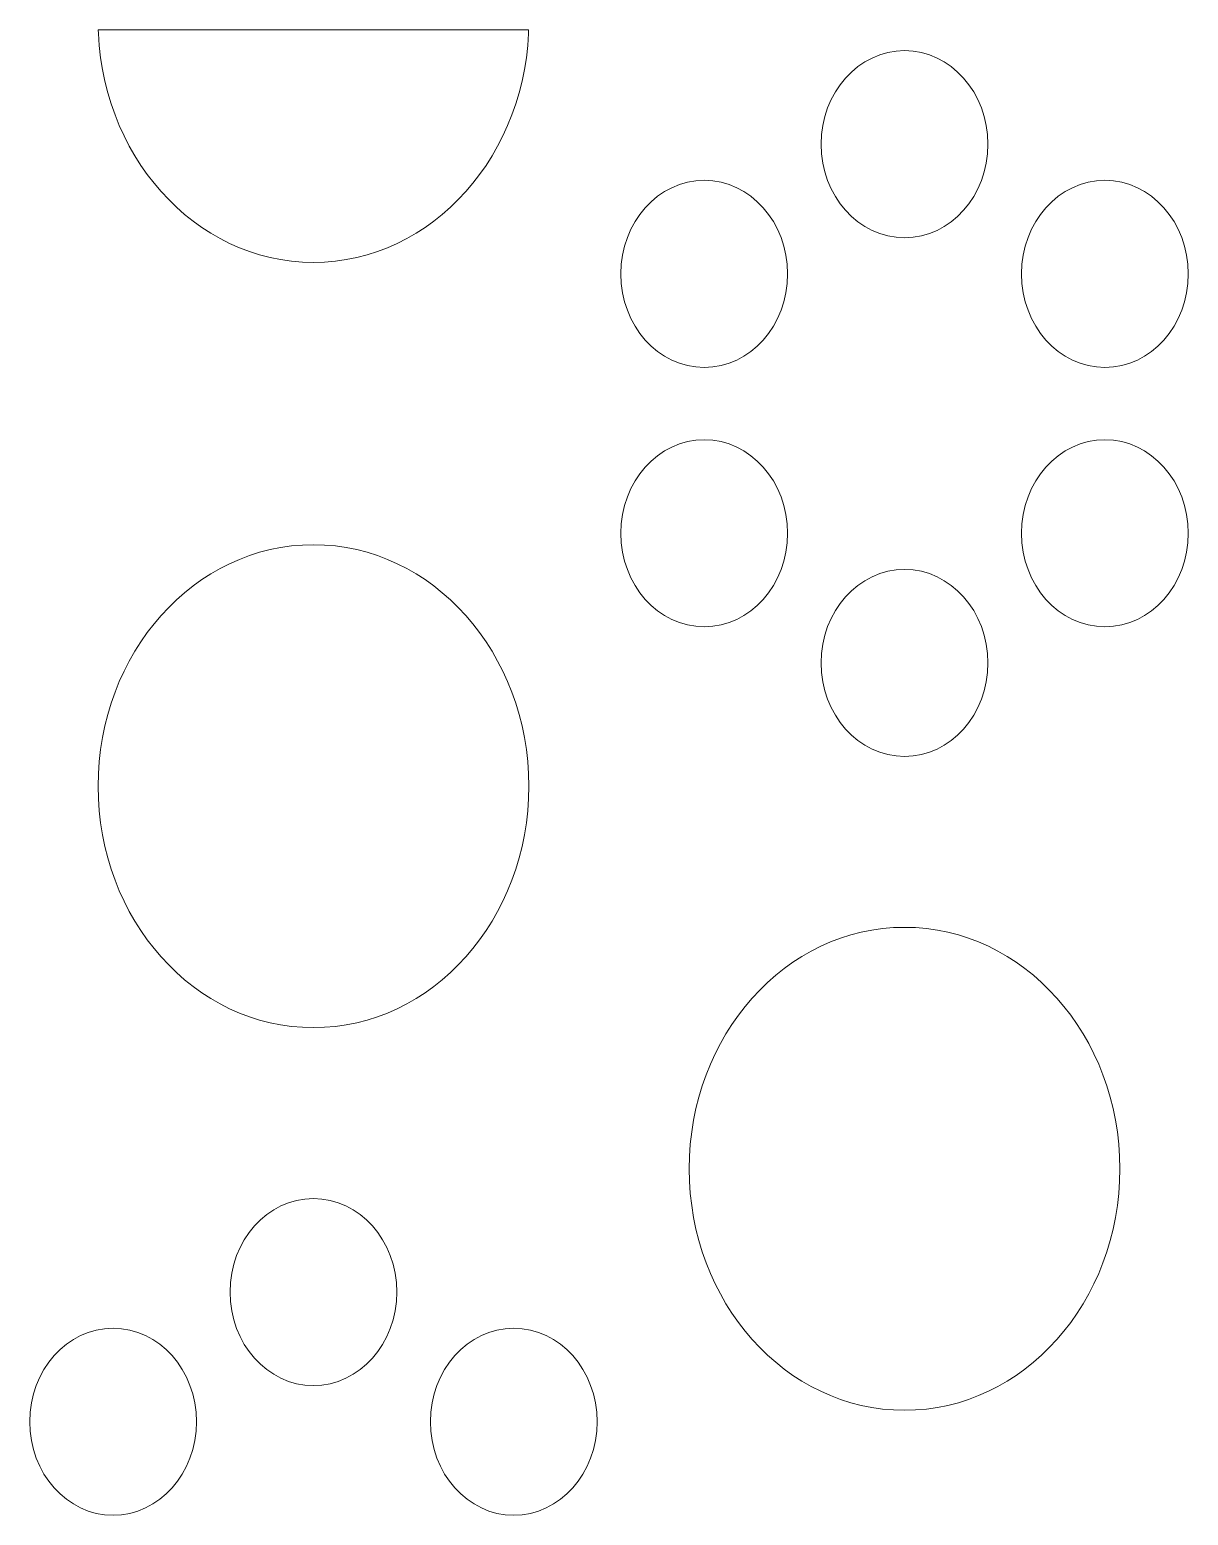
# Model space of a CAD drawing. Header units: millimetres. Extents: x -1200 to 1200, y -590 to 590.
# Drawn here: x -455 to -7, y 15 to 590 of the extents above; entities that cross this region are included whole.
import ezdxf

# ---------------------------------------------------------------- set-up
doc = ezdxf.new("R2010")
doc.units = ezdxf.units.MM
doc.header["$MEASUREMENT"] = 0
doc.layers.add('Layer 1', color=7, linetype='Continuous')

msp = doc.modelspace()

# ---------------------------------------------------------------- linework, layer by layer
at = {"layer": 'Layer 1', "color": 250, "lineweight": 9}
for points, knots in [([(-262.1926, 589.9734), (-262.1926, 589.9734), (-428.8779, 589.9734), (-428.8779, 589.9734), (-428.8779, 589.9734), (-428.8436, 588.5553), (-428.8436, 588.5553), (-428.8436, 588.5553), (-428.522, 583.8008), (-428.522, 583.8008), (-428.522, 583.8008), (-427.9901, 579.1233), (-427.9901, 579.1233), (-427.9901, 579.1233), (-427.2568, 574.5179), (-427.2568, 574.5179), (-427.2568, 574.5179), (-426.322, 569.999), (-426.322, 569.999), (-426.322, 569.999), (-425.1985, 565.5666), (-425.1985, 565.5666), (-425.1985, 565.5666), (-423.8947, 561.2304), (-423.8947, 561.2304), (-423.8947, 561.2304), (-422.3981, 556.9856), (-422.3981, 556.9856), (-422.3981, 556.9856), (-420.73, 552.8465), (-420.73, 552.8465), (-420.73, 552.8465), (-418.8859, 548.818), (-418.8859, 548.818), (-418.8859, 548.818), (-416.879, 544.9), (-416.879, 544.9), (-416.879, 544.9), (-414.709, 541.107), (-414.709, 541.107), (-414.709, 541.107), (-412.3804, 537.439), (-412.3804, 537.439), (-412.3804, 537.439), (-409.9018, 533.9056), (-409.9018, 533.9056), (-409.9018, 533.9056), (-407.2816, 530.5116), (-407.2816, 530.5116), (-407.2816, 530.5116), (-404.5157, 527.2571), (-404.5157, 527.2571), (-404.5157, 527.2571), (-401.6123, 524.1564), (-401.6123, 524.1564), (-401.6123, 524.1564), (-398.5848, 521.2191), (-398.5848, 521.2191), (-398.5848, 521.2191), (-395.4328, 518.4405), (-395.4328, 518.4405), (-395.4328, 518.4405), (-392.1564, 515.8301), (-392.1564, 515.8301), (-392.1564, 515.8301), (-388.7729, 513.3976), (-388.7729, 513.3976), (-388.7729, 513.3976), (-385.2821, 511.143), (-385.2821, 511.143), (-385.2821, 511.143), (-381.6884, 509.0758), (-381.6884, 509.0758), (-381.6884, 509.0758), (-377.9961, 507.2106), (-377.9961, 507.2106), (-377.9961, 507.2106), (-374.2095, 505.5328), (-374.2095, 505.5328), (-374.2095, 505.5328), (-370.3414, 504.0666), (-370.3414, 504.0666), (-370.3414, 504.0666), (-366.3832, 502.8119), (-366.3832, 502.8119), (-366.3832, 502.8119), (-362.3565, 501.7639), (-362.3565, 501.7639), (-362.3565, 501.7639), (-358.2524, 500.9419), (-358.2524, 500.9419), (-358.2524, 500.9419), (-354.0755, 500.3457), (-354.0755, 500.3457), (-354.0755, 500.3457), (-349.8387, 499.99), (-349.8387, 499.99), (-349.8387, 499.99), (-345.5331, 499.8698), (-345.5331, 499.8698), (-345.5331, 499.8698), (-341.2318, 499.99), (-341.2318, 499.99), (-341.2318, 499.99), (-336.9905, 500.3457), (-336.9905, 500.3457), (-336.9905, 500.3457), (-332.8138, 500.9419), (-332.8138, 500.9419), (-332.8138, 500.9419), (-328.7141, 501.7639), (-328.7141, 501.7639), (-328.7141, 501.7639), (-324.6787, 502.8119), (-324.6787, 502.8119), (-324.6787, 502.8119), (-320.7249, 504.0666), (-320.7249, 504.0666), (-320.7249, 504.0666), (-316.8567, 505.5328), (-316.8567, 505.5328), (-316.8567, 505.5328), (-313.07, 507.2106), (-313.07, 507.2106), (-313.07, 507.2106), (-309.3776, 509.0758), (-309.3776, 509.0758), (-309.3776, 509.0758), (-305.7841, 511.143), (-305.7841, 511.143), (-305.7841, 511.143), (-302.2891, 513.3976), (-302.2891, 513.3976), (-302.2891, 513.3976), (-298.9055, 515.8301), (-298.9055, 515.8301), (-298.9055, 515.8301), (-295.6334, 518.4405), (-295.6334, 518.4405), (-295.6334, 518.4405), (-292.4814, 521.2191), (-292.4814, 521.2191), (-292.4814, 521.2191), (-289.4539, 524.1564), (-289.4539, 524.1564), (-289.4539, 524.1564), (-286.555, 527.2571), (-286.555, 527.2571), (-286.555, 527.2571), (-283.7847, 530.5116), (-283.7847, 530.5116), (-283.7847, 530.5116), (-281.1644, 533.9056), (-281.1644, 533.9056), (-281.1644, 533.9056), (-278.6858, 537.439), (-278.6858, 537.439), (-278.6858, 537.439), (-276.3571, 541.107), (-276.3571, 541.107), (-276.3571, 541.107), (-274.1873, 544.9), (-274.1873, 544.9), (-274.1873, 544.9), (-272.1803, 548.818), (-272.1803, 548.818), (-272.1803, 548.818), (-270.3405, 552.8465), (-270.3405, 552.8465), (-270.3405, 552.8465), (-268.6681, 556.9856), (-268.6681, 556.9856), (-268.6681, 556.9856), (-267.1756, 561.2304), (-267.1756, 561.2304), (-267.1756, 561.2304), (-265.8676, 565.5666), (-265.8676, 565.5666), (-265.8676, 565.5666), (-264.7443, 569.999), (-264.7443, 569.999), (-264.7443, 569.999), (-263.8136, 574.5179), (-263.8136, 574.5179), (-263.8136, 574.5179), (-263.076, 579.1233), (-263.076, 579.1233), (-263.076, 579.1233), (-262.5486, 583.8008), (-262.5486, 583.8008), (-262.5486, 583.8008), (-262.2269, 588.5553), (-262.2269, 588.5553), (-262.2269, 588.5553), (-262.1926, 589.9734), (-262.1926, 589.9734)], [0, 0, 0, 0, 0.01538462, 0.01538462, 0.01538462, 0.03076923, 0.03076923, 0.03076923, 0.04615385, 0.04615385, 0.04615385, 0.06153846, 0.06153846, 0.06153846, 0.07692308, 0.07692308, 0.07692308, 0.09230769, 0.09230769, 0.09230769, 0.10769231, 0.10769231, 0.10769231, 0.12307692, 0.12307692, 0.12307692, 0.13846154, 0.13846154, 0.13846154, 0.15384615, 0.15384615, 0.15384615, 0.16923077, 0.16923077, 0.16923077, 0.18461538, 0.18461538, 0.18461538, 0.2, 0.2, 0.2, 0.21538462, 0.21538462, 0.21538462, 0.23076923, 0.23076923, 0.23076923, 0.24615385, 0.24615385, 0.24615385, 0.26153846, 0.26153846, 0.26153846, 0.27692308, 0.27692308, 0.27692308, 0.29230769, 0.29230769, 0.29230769, 0.30769231, 0.30769231, 0.30769231, 0.32307692, 0.32307692, 0.32307692, 0.33846154, 0.33846154, 0.33846154, 0.35384615, 0.35384615, 0.35384615, 0.36923077, 0.36923077, 0.36923077, 0.38461538, 0.38461538, 0.38461538, 0.4, 0.4, 0.4, 0.41538462, 0.41538462, 0.41538462, 0.43076923, 0.43076923, 0.43076923, 0.44615385, 0.44615385, 0.44615385, 0.46153846, 0.46153846, 0.46153846, 0.47692308, 0.47692308, 0.47692308, 0.49230769, 0.49230769, 0.49230769, 0.50769231, 0.50769231, 0.50769231, 0.52307692, 0.52307692, 0.52307692, 0.53846154, 0.53846154, 0.53846154, 0.55384615, 0.55384615, 0.55384615, 0.56923077, 0.56923077, 0.56923077, 0.58461538, 0.58461538, 0.58461538, 0.6, 0.6, 0.6, 0.61538462, 0.61538462, 0.61538462, 0.63076923, 0.63076923, 0.63076923, 0.64615385, 0.64615385, 0.64615385, 0.66153846, 0.66153846, 0.66153846, 0.67692308, 0.67692308, 0.67692308, 0.69230769, 0.69230769, 0.69230769, 0.70769231, 0.70769231, 0.70769231, 0.72307692, 0.72307692, 0.72307692, 0.73846154, 0.73846154, 0.73846154, 0.75384615, 0.75384615, 0.75384615, 0.76923077, 0.76923077, 0.76923077, 0.78461538, 0.78461538, 0.78461538, 0.8, 0.8, 0.8, 0.81538462, 0.81538462, 0.81538462, 0.83076923, 0.83076923, 0.83076923, 0.84615385, 0.84615385, 0.84615385, 0.86153846, 0.86153846, 0.86153846, 0.87692308, 0.87692308, 0.87692308, 0.89230769, 0.89230769, 0.89230769, 0.90769231, 0.90769231, 0.90769231, 0.92307692, 0.92307692, 0.92307692, 0.93846154, 0.93846154, 0.93846154, 0.95384615, 0.95384615, 0.95384615, 0.96923077, 0.96923077, 0.96923077, 0.98461538, 0.98461538, 0.98461538, 1, 1, 1, 1]), ([(-148.902, 545.6403), (-148.902, 565.6436), (-134.4287, 581.8634), (-116.5847, 581.8634), (-98.7408, 581.8634), (-84.2719, 565.6436), (-84.2719, 545.6403), (-84.2719, 525.6419), (-98.7408, 509.4171), (-116.5847, 509.4171), (-134.4287, 509.4171), (-148.902, 525.6419), (-148.902, 545.6403)], [0, 0, 0, 0, 0.25, 0.25, 0.25, 0.5, 0.5, 0.5, 0.75, 0.75, 0.75, 1, 1, 1, 1]), ([(-226.4918, 495.4134), (-226.4918, 515.4215), (-212.0271, 531.6462), (-194.1788, 531.6462), (-176.3391, 531.6462), (-161.8658, 515.4215), (-161.8658, 495.4134), (-161.8658, 475.415), (-176.3391, 459.1999), (-194.1788, 459.1999), (-212.0271, 459.1999), (-226.4918, 475.415), (-226.4918, 495.4134)], [0, 0, 0, 0, 0.25, 0.25, 0.25, 0.5, 0.5, 0.5, 0.75, 0.75, 0.75, 1, 1, 1, 1]), ([(-71.2994, 495.4134), (-71.2994, 515.4215), (-56.826, 531.6462), (-38.9864, 531.6462), (-21.1468, 531.6462), (-6.6736, 515.4215), (-6.6736, 495.4134), (-6.6736, 475.415), (-21.1468, 459.1999), (-38.9864, 459.1999), (-56.826, 459.1999), (-71.2994, 475.415), (-71.2994, 495.4134)], [0, 0, 0, 0, 0.25, 0.25, 0.25, 0.5, 0.5, 0.5, 0.75, 0.75, 0.75, 1, 1, 1, 1]), ([(-226.4918, 394.9741), (-226.4918, 414.9774), (-212.0271, 431.1973), (-194.1788, 431.1973), (-176.3391, 431.1973), (-161.8658, 414.9774), (-161.8658, 394.9741), (-161.8658, 374.9756), (-176.3391, 358.751), (-194.1788, 358.751), (-212.0271, 358.751), (-226.4918, 374.9756), (-226.4918, 394.9741)], [0, 0, 0, 0, 0.25, 0.25, 0.25, 0.5, 0.5, 0.5, 0.75, 0.75, 0.75, 1, 1, 1, 1]), ([(-71.2994, 394.9741), (-71.2994, 414.9774), (-56.826, 431.1973), (-38.9864, 431.1973), (-21.1468, 431.1973), (-6.6736, 414.9774), (-6.6736, 394.9741), (-6.6736, 374.9756), (-21.1468, 358.751), (-38.9864, 358.751), (-56.826, 358.751), (-71.2994, 374.9756), (-71.2994, 394.9741)], [0, 0, 0, 0, 0.25, 0.25, 0.25, 0.5, 0.5, 0.5, 0.75, 0.75, 0.75, 1, 1, 1, 1]), ([(-428.9551, 297.0202), (-428.9551, 297.0202), (-428.8436, 301.8419), (-428.8436, 301.8419), (-428.8436, 301.8419), (-428.522, 306.5915), (-428.522, 306.5915), (-428.522, 306.5915), (-427.9901, 311.2691), (-427.9901, 311.2691), (-427.9901, 311.2691), (-427.2568, 315.8745), (-427.2568, 315.8745), (-427.2568, 315.8745), (-426.322, 320.3934), (-426.322, 320.3934), (-426.322, 320.3934), (-425.1985, 324.8209), (-425.1985, 324.8209), (-425.1985, 324.8209), (-423.8947, 329.1667), (-423.8947, 329.1667), (-423.8947, 329.1667), (-422.3981, 333.4067), (-422.3981, 333.4067), (-422.3981, 333.4067), (-420.73, 337.5411), (-420.73, 337.5411), (-420.73, 337.5411), (-418.8859, 341.5792), (-418.8859, 341.5792), (-418.8859, 341.5792), (-416.879, 345.4923), (-416.879, 345.4923), (-416.879, 345.4923), (-414.709, 349.2853), (-414.709, 349.2853), (-414.709, 349.2853), (-412.3804, 352.9533), (-412.3804, 352.9533), (-412.3804, 352.9533), (-409.9018, 356.4915), (-409.9018, 356.4915), (-409.9018, 356.4915), (-407.2774, 359.8855), (-407.2774, 359.8855), (-407.2774, 359.8855), (-404.5157, 363.14), (-404.5157, 363.14), (-404.5157, 363.14), (-401.6123, 366.2311), (-401.6123, 366.2311), (-401.6123, 366.2311), (-398.5848, 369.1732), (-398.5848, 369.1732), (-398.5848, 369.1732), (-395.4284, 371.9566), (-395.4284, 371.9566), (-395.4284, 371.9566), (-392.1564, 374.5622), (-392.1564, 374.5622), (-392.1564, 374.5622), (-388.7729, 376.9996), (-388.7729, 376.9996), (-388.7729, 376.9996), (-385.2821, 379.2493), (-385.2821, 379.2493), (-385.2821, 379.2493), (-381.6884, 381.3117), (-381.6884, 381.3117), (-381.6884, 381.3117), (-377.9961, 383.1866), (-377.9961, 383.1866), (-377.9961, 383.1866), (-374.2095, 384.8547), (-374.2095, 384.8547), (-374.2095, 384.8547), (-370.3414, 386.3258), (-370.3414, 386.3258), (-370.3414, 386.3258), (-366.3832, 387.5853), (-366.3832, 387.5853), (-366.3832, 387.5853), (-362.3565, 388.6236), (-362.3565, 388.6236), (-362.3565, 388.6236), (-358.2524, 389.4505), (-358.2524, 389.4505), (-358.2524, 389.4505), (-354.0755, 390.0418), (-354.0755, 390.0418), (-354.0755, 390.0418), (-349.8344, 390.4071), (-349.8344, 390.4071), (-349.8344, 390.4071), (-345.5331, 390.5273), (-345.5331, 390.5273), (-345.5331, 390.5273), (-341.2318, 390.4071), (-341.2318, 390.4071), (-341.2318, 390.4071), (-336.9905, 390.0418), (-336.9905, 390.0418), (-336.9905, 390.0418), (-332.8138, 389.4505), (-332.8138, 389.4505), (-332.8138, 389.4505), (-328.7141, 388.6236), (-328.7141, 388.6236), (-328.7141, 388.6236), (-324.6787, 387.5853), (-324.6787, 387.5853), (-324.6787, 387.5853), (-320.7249, 386.3258), (-320.7249, 386.3258), (-320.7249, 386.3258), (-316.8567, 384.8547), (-316.8567, 384.8547), (-316.8567, 384.8547), (-313.07, 383.1866), (-313.07, 383.1866), (-313.07, 383.1866), (-309.382, 381.3117), (-309.382, 381.3117), (-309.382, 381.3117), (-305.7841, 379.2493), (-305.7841, 379.2493), (-305.7841, 379.2493), (-302.2891, 376.9996), (-302.2891, 376.9996), (-302.2891, 376.9996), (-298.9055, 374.5622), (-298.9055, 374.5622), (-298.9055, 374.5622), (-295.6334, 371.9566), (-295.6334, 371.9566), (-295.6334, 371.9566), (-292.4814, 369.1732), (-292.4814, 369.1732), (-292.4814, 369.1732), (-289.4539, 366.2311), (-289.4539, 366.2311), (-289.4539, 366.2311), (-286.555, 363.14), (-286.555, 363.14), (-286.555, 363.14), (-283.7847, 359.8855), (-283.7847, 359.8855), (-283.7847, 359.8855), (-281.1644, 356.4915), (-281.1644, 356.4915), (-281.1644, 356.4915), (-278.6858, 352.9533), (-278.6858, 352.9533), (-278.6858, 352.9533), (-276.3571, 349.2853), (-276.3571, 349.2853), (-276.3571, 349.2853), (-274.1873, 345.4875), (-274.1873, 345.4875), (-274.1873, 345.4875), (-272.1803, 341.5792), (-272.1803, 341.5792), (-272.1803, 341.5792), (-270.3405, 337.5506), (-270.3405, 337.5506), (-270.3405, 337.5506), (-268.6681, 333.4067), (-268.6681, 333.4067), (-268.6681, 333.4067), (-267.1756, 329.1667), (-267.1756, 329.1667), (-267.1756, 329.1667), (-265.8676, 324.8209), (-265.8676, 324.8209), (-265.8676, 324.8209), (-264.7443, 320.3934), (-264.7443, 320.3934), (-264.7443, 320.3934), (-263.8136, 315.8745), (-263.8136, 315.8745), (-263.8136, 315.8745), (-263.076, 311.2691), (-263.076, 311.2691), (-263.076, 311.2691), (-262.5486, 306.5915), (-262.5486, 306.5915), (-262.5486, 306.5915), (-262.2269, 301.8419), (-262.2269, 301.8419), (-262.2269, 301.8419), (-262.1154, 297.0202), (-262.1154, 297.0202), (-262.1154, 297.0202), (-262.2269, 292.1888), (-262.2269, 292.1888), (-262.2269, 292.1888), (-262.5486, 287.444), (-262.5486, 287.444), (-262.5486, 287.444), (-263.076, 282.7616), (-263.076, 282.7616), (-263.076, 282.7616), (-263.8136, 278.1562), (-263.8136, 278.1562), (-263.8136, 278.1562), (-264.7443, 273.6422), (-264.7443, 273.6422), (-264.7443, 273.6422), (-265.8676, 269.2098), (-265.8676, 269.2098), (-265.8676, 269.2098), (-267.1756, 264.8736), (-267.1756, 264.8736), (-267.1756, 264.8736), (-268.6681, 260.6288), (-268.6681, 260.6288), (-268.6681, 260.6288), (-270.3405, 256.4896), (-270.3405, 256.4896), (-270.3405, 256.4896), (-272.1803, 252.4563), (-272.1803, 252.4563), (-272.1803, 252.4563), (-274.1873, 248.5431), (-274.1873, 248.5431), (-274.1873, 248.5431), (-276.3571, 244.7454), (-276.3571, 244.7454), (-276.3571, 244.7454), (-278.6858, 241.0774), (-278.6858, 241.0774), (-278.6858, 241.0774), (-281.1644, 237.5488), (-281.1644, 237.5488), (-281.1644, 237.5488), (-283.7847, 234.1549), (-283.7847, 234.1549), (-283.7847, 234.1549), (-286.555, 230.8955), (-286.555, 230.8955), (-286.555, 230.8955), (-289.4539, 227.7996), (-289.4539, 227.7996), (-289.4539, 227.7996), (-292.4814, 224.8623), (-292.4814, 224.8623), (-292.4814, 224.8623), (-295.6334, 222.0788), (-295.6334, 222.0788), (-295.6334, 222.0788), (-298.9055, 219.4733), (-298.9055, 219.4733), (-298.9055, 219.4733), (-302.2891, 217.0408), (-302.2891, 217.0408), (-302.2891, 217.0408), (-305.7841, 214.7909), (-305.7841, 214.7909), (-305.7841, 214.7909), (-309.3776, 212.719), (-309.3776, 212.719), (-309.3776, 212.719), (-313.07, 210.8538), (-313.07, 210.8538), (-313.07, 210.8538), (-316.8567, 209.176), (-316.8567, 209.176), (-316.8567, 209.176), (-320.7249, 207.7049), (-320.7249, 207.7049), (-320.7249, 207.7049), (-324.6787, 206.4502), (-324.6787, 206.4502), (-324.6787, 206.4502), (-328.7141, 205.4071), (-328.7141, 205.4071), (-328.7141, 205.4071), (-332.8138, 204.585), (-332.8138, 204.585), (-332.8138, 204.585), (-336.9905, 203.9889), (-336.9905, 203.9889), (-336.9905, 203.9889), (-341.2318, 203.6283), (-341.2318, 203.6283), (-341.2318, 203.6283), (-345.5331, 203.5081), (-345.5331, 203.5081), (-345.5331, 203.5081), (-349.8387, 203.6283), (-349.8387, 203.6283), (-349.8387, 203.6283), (-354.0755, 203.9889), (-354.0755, 203.9889), (-354.0755, 203.9889), (-358.2524, 204.585), (-358.2524, 204.585), (-358.2524, 204.585), (-362.3565, 205.4071), (-362.3565, 205.4071), (-362.3565, 205.4071), (-366.3832, 206.4502), (-366.3832, 206.4502), (-366.3832, 206.4502), (-370.3414, 207.7049), (-370.3414, 207.7049), (-370.3414, 207.7049), (-374.2095, 209.176), (-374.2095, 209.176), (-374.2095, 209.176), (-377.9961, 210.8538), (-377.9961, 210.8538), (-377.9961, 210.8538), (-381.6884, 212.719), (-381.6884, 212.719), (-381.6884, 212.719), (-385.2821, 214.7909), (-385.2821, 214.7909), (-385.2821, 214.7909), (-388.7729, 217.0408), (-388.7729, 217.0408), (-388.7729, 217.0408), (-392.1564, 219.4733), (-392.1564, 219.4733), (-392.1564, 219.4733), (-395.4328, 222.0788), (-395.4328, 222.0788), (-395.4328, 222.0788), (-398.5848, 224.8623), (-398.5848, 224.8623), (-398.5848, 224.8623), (-401.6123, 227.7996), (-401.6123, 227.7996), (-401.6123, 227.7996), (-404.5157, 230.8955), (-404.5157, 230.8955), (-404.5157, 230.8955), (-407.2816, 234.1549), (-407.2816, 234.1549), (-407.2816, 234.1549), (-409.9018, 237.5488), (-409.9018, 237.5488), (-409.9018, 237.5488), (-412.3804, 241.0774), (-412.3804, 241.0774), (-412.3804, 241.0774), (-414.709, 244.7454), (-414.709, 244.7454), (-414.709, 244.7454), (-416.879, 248.5431), (-416.879, 248.5431), (-416.879, 248.5431), (-418.8859, 252.4563), (-418.8859, 252.4563), (-418.8859, 252.4563), (-420.73, 256.4896), (-420.73, 256.4896), (-420.73, 256.4896), (-422.3981, 260.6288), (-422.3981, 260.6288), (-422.3981, 260.6288), (-423.8947, 264.8736), (-423.8947, 264.8736), (-423.8947, 264.8736), (-425.1985, 269.2098), (-425.1985, 269.2098), (-425.1985, 269.2098), (-426.322, 273.6422), (-426.322, 273.6422), (-426.322, 273.6422), (-427.2568, 278.1562), (-427.2568, 278.1562), (-427.2568, 278.1562), (-427.9901, 282.7616), (-427.9901, 282.7616), (-427.9901, 282.7616), (-428.522, 287.444), (-428.522, 287.444), (-428.522, 287.444), (-428.8436, 292.1888), (-428.8436, 292.1888), (-428.8436, 292.1888), (-428.9551, 297.0202), (-428.9551, 297.0202)], [0, 0, 0, 0, 0.0078125, 0.0078125, 0.0078125, 0.015625, 0.015625, 0.015625, 0.0234375, 0.0234375, 0.0234375, 0.03125, 0.03125, 0.03125, 0.0390625, 0.0390625, 0.0390625, 0.046875, 0.046875, 0.046875, 0.0546875, 0.0546875, 0.0546875, 0.0625, 0.0625, 0.0625, 0.0703125, 0.0703125, 0.0703125, 0.078125, 0.078125, 0.078125, 0.0859375, 0.0859375, 0.0859375, 0.09375, 0.09375, 0.09375, 0.1015625, 0.1015625, 0.1015625, 0.109375, 0.109375, 0.109375, 0.1171875, 0.1171875, 0.1171875, 0.125, 0.125, 0.125, 0.1328125, 0.1328125, 0.1328125, 0.140625, 0.140625, 0.140625, 0.1484375, 0.1484375, 0.1484375, 0.15625, 0.15625, 0.15625, 0.1640625, 0.1640625, 0.1640625, 0.171875, 0.171875, 0.171875, 0.1796875, 0.1796875, 0.1796875, 0.1875, 0.1875, 0.1875, 0.1953125, 0.1953125, 0.1953125, 0.203125, 0.203125, 0.203125, 0.2109375, 0.2109375, 0.2109375, 0.21875, 0.21875, 0.21875, 0.2265625, 0.2265625, 0.2265625, 0.234375, 0.234375, 0.234375, 0.2421875, 0.2421875, 0.2421875, 0.25, 0.25, 0.25, 0.2578125, 0.2578125, 0.2578125, 0.265625, 0.265625, 0.265625, 0.2734375, 0.2734375, 0.2734375, 0.28125, 0.28125, 0.28125, 0.2890625, 0.2890625, 0.2890625, 0.296875, 0.296875, 0.296875, 0.3046875, 0.3046875, 0.3046875, 0.3125, 0.3125, 0.3125, 0.3203125, 0.3203125, 0.3203125, 0.328125, 0.328125, 0.328125, 0.3359375, 0.3359375, 0.3359375, 0.34375, 0.34375, 0.34375, 0.3515625, 0.3515625, 0.3515625, 0.359375, 0.359375, 0.359375, 0.3671875, 0.3671875, 0.3671875, 0.375, 0.375, 0.375, 0.3828125, 0.3828125, 0.3828125, 0.390625, 0.390625, 0.390625, 0.3984375, 0.3984375, 0.3984375, 0.40625, 0.40625, 0.40625, 0.4140625, 0.4140625, 0.4140625, 0.421875, 0.421875, 0.421875, 0.4296875, 0.4296875, 0.4296875, 0.4375, 0.4375, 0.4375, 0.4453125, 0.4453125, 0.4453125, 0.453125, 0.453125, 0.453125, 0.4609375, 0.4609375, 0.4609375, 0.46875, 0.46875, 0.46875, 0.4765625, 0.4765625, 0.4765625, 0.484375, 0.484375, 0.484375, 0.4921875, 0.4921875, 0.4921875, 0.5, 0.5, 0.5, 0.5078125, 0.5078125, 0.5078125, 0.515625, 0.515625, 0.515625, 0.5234375, 0.5234375, 0.5234375, 0.53125, 0.53125, 0.53125, 0.5390625, 0.5390625, 0.5390625, 0.546875, 0.546875, 0.546875, 0.5546875, 0.5546875, 0.5546875, 0.5625, 0.5625, 0.5625, 0.5703125, 0.5703125, 0.5703125, 0.578125, 0.578125, 0.578125, 0.5859375, 0.5859375, 0.5859375, 0.59375, 0.59375, 0.59375, 0.6015625, 0.6015625, 0.6015625, 0.609375, 0.609375, 0.609375, 0.6171875, 0.6171875, 0.6171875, 0.625, 0.625, 0.625, 0.6328125, 0.6328125, 0.6328125, 0.640625, 0.640625, 0.640625, 0.6484375, 0.6484375, 0.6484375, 0.65625, 0.65625, 0.65625, 0.6640625, 0.6640625, 0.6640625, 0.671875, 0.671875, 0.671875, 0.6796875, 0.6796875, 0.6796875, 0.6875, 0.6875, 0.6875, 0.6953125, 0.6953125, 0.6953125, 0.703125, 0.703125, 0.703125, 0.7109375, 0.7109375, 0.7109375, 0.71875, 0.71875, 0.71875, 0.7265625, 0.7265625, 0.7265625, 0.734375, 0.734375, 0.734375, 0.7421875, 0.7421875, 0.7421875, 0.75, 0.75, 0.75, 0.7578125, 0.7578125, 0.7578125, 0.765625, 0.765625, 0.765625, 0.7734375, 0.7734375, 0.7734375, 0.78125, 0.78125, 0.78125, 0.7890625, 0.7890625, 0.7890625, 0.796875, 0.796875, 0.796875, 0.8046875, 0.8046875, 0.8046875, 0.8125, 0.8125, 0.8125, 0.8203125, 0.8203125, 0.8203125, 0.828125, 0.828125, 0.828125, 0.8359375, 0.8359375, 0.8359375, 0.84375, 0.84375, 0.84375, 0.8515625, 0.8515625, 0.8515625, 0.859375, 0.859375, 0.859375, 0.8671875, 0.8671875, 0.8671875, 0.875, 0.875, 0.875, 0.8828125, 0.8828125, 0.8828125, 0.890625, 0.890625, 0.890625, 0.8984375, 0.8984375, 0.8984375, 0.90625, 0.90625, 0.90625, 0.9140625, 0.9140625, 0.9140625, 0.921875, 0.921875, 0.921875, 0.9296875, 0.9296875, 0.9296875, 0.9375, 0.9375, 0.9375, 0.9453125, 0.9453125, 0.9453125, 0.953125, 0.953125, 0.953125, 0.9609375, 0.9609375, 0.9609375, 0.96875, 0.96875, 0.96875, 0.9765625, 0.9765625, 0.9765625, 0.984375, 0.984375, 0.984375, 0.9921875, 0.9921875, 0.9921875, 1, 1, 1, 1]), ([(-148.902, 344.7521), (-148.902, 364.7505), (-134.4287, 380.9752), (-116.5847, 380.9752), (-98.7408, 380.9752), (-84.2719, 364.7505), (-84.2719, 344.7521), (-84.2719, 324.7488), (-98.7408, 308.5289), (-116.5847, 308.5289), (-134.4287, 308.5289), (-148.902, 324.7488), (-148.902, 344.7521)], [0, 0, 0, 0, 0.25, 0.25, 0.25, 0.5, 0.5, 0.5, 0.75, 0.75, 0.75, 1, 1, 1, 1]), ([(-199.9982, 148.8345), (-199.9982, 148.8345), (-199.891, 153.6563), (-199.891, 153.6563), (-199.891, 153.6563), (-199.5692, 158.4107), (-199.5692, 158.4107), (-199.5692, 158.4107), (-199.0376, 163.093), (-199.0376, 163.093), (-199.0376, 163.093), (-198.3086, 167.6985), (-198.3086, 167.6985), (-198.3086, 167.6985), (-197.3737, 172.2173), (-197.3737, 172.2173), (-197.3737, 172.2173), (-196.2501, 176.6449), (-196.2501, 176.6449), (-196.2501, 176.6449), (-194.9379, 180.9907), (-194.9379, 180.9907), (-194.9379, 180.9907), (-193.4498, 185.2259), (-193.4498, 185.2259), (-193.4498, 185.2259), (-191.7773, 189.3651), (-191.7773, 189.3651), (-191.7773, 189.3651), (-189.9376, 193.3984), (-189.9376, 193.3984), (-189.9376, 193.3984), (-187.9306, 197.3116), (-187.9306, 197.3116), (-187.9306, 197.3116), (-185.7565, 201.1093), (-185.7565, 201.1093), (-185.7565, 201.1093), (-183.4321, 204.7773), (-183.4321, 204.7773), (-183.4321, 204.7773), (-180.9491, 208.3059), (-180.9491, 208.3059), (-180.9491, 208.3059), (-178.329, 211.7095), (-178.329, 211.7095), (-178.329, 211.7095), (-175.5673, 214.9592), (-175.5673, 214.9592), (-175.5673, 214.9592), (-172.6684, 218.0551), (-172.6684, 218.0551), (-172.6684, 218.0551), (-169.6365, 220.9972), (-169.6365, 220.9972), (-169.6365, 220.9972), (-166.4845, 223.7759), (-166.4845, 223.7759), (-166.4845, 223.7759), (-163.208, 226.3814), (-163.208, 226.3814), (-163.208, 226.3814), (-159.8246, 228.8139), (-159.8246, 228.8139), (-159.8246, 228.8139), (-156.3338, 231.0733), (-156.3338, 231.0733), (-156.3338, 231.0733), (-152.7402, 233.1309), (-152.7402, 233.1309), (-152.7402, 233.1309), (-149.0436, 235.0009), (-149.0436, 235.0009), (-149.0436, 235.0009), (-145.2655, 236.6739), (-145.2655, 236.6739), (-145.2655, 236.6739), (-141.393, 238.1497), (-141.393, 238.1497), (-141.393, 238.1497), (-137.435, 239.4044), (-137.435, 239.4044), (-137.435, 239.4044), (-133.4038, 240.4476), (-133.4038, 240.4476), (-133.4038, 240.4476), (-129.2999, 241.2697), (-129.2999, 241.2697), (-129.2999, 241.2697), (-125.1273, 241.8657), (-125.1273, 241.8657), (-125.1273, 241.8657), (-120.886, 242.2264), (-120.886, 242.2264), (-120.886, 242.2264), (-116.5847, 242.3465), (-116.5847, 242.3465), (-116.5847, 242.3465), (-112.2835, 242.2264), (-112.2835, 242.2264), (-112.2835, 242.2264), (-108.0423, 241.8657), (-108.0423, 241.8657), (-108.0423, 241.8657), (-103.8697, 241.2697), (-103.8697, 241.2697), (-103.8697, 241.2697), (-99.7658, 240.4476), (-99.7658, 240.4476), (-99.7658, 240.4476), (-95.7303, 239.4044), (-95.7303, 239.4044), (-95.7303, 239.4044), (-91.7807, 238.1497), (-91.7807, 238.1497), (-91.7807, 238.1497), (-87.9084, 236.6739), (-87.9084, 236.6739), (-87.9084, 236.6739), (-84.1217, 235.0009), (-84.1217, 235.0009), (-84.1217, 235.0009), (-80.4336, 233.1309), (-80.4336, 233.1309), (-80.4336, 233.1309), (-76.8401, 231.0733), (-76.8401, 231.0733), (-76.8401, 231.0733), (-73.3406, 228.8139), (-73.3406, 228.8139), (-73.3406, 228.8139), (-69.9571, 226.3814), (-69.9571, 226.3814), (-69.9571, 226.3814), (-66.6895, 223.7759), (-66.6895, 223.7759), (-66.6895, 223.7759), (-63.5332, 220.9972), (-63.5332, 220.9972), (-63.5332, 220.9972), (-60.5056, 218.0551), (-60.5056, 218.0551), (-60.5056, 218.0551), (-57.6066, 214.9592), (-57.6066, 214.9592), (-57.6066, 214.9592), (-54.8406, 211.7095), (-54.8406, 211.7095), (-54.8406, 211.7095), (-52.2161, 208.3059), (-52.2161, 208.3059), (-52.2161, 208.3059), (-49.7331, 204.7773), (-49.7331, 204.7773), (-49.7331, 204.7773), (-47.4088, 201.1093), (-47.4088, 201.1093), (-47.4088, 201.1093), (-45.2345, 197.3116), (-45.2345, 197.3116), (-45.2345, 197.3116), (-43.232, 193.3984), (-43.232, 193.3984), (-43.232, 193.3984), (-41.3879, 189.3651), (-41.3879, 189.3651), (-41.3879, 189.3651), (-39.7198, 185.2259), (-39.7198, 185.2259), (-39.7198, 185.2259), (-38.2274, 180.9907), (-38.2274, 180.9907), (-38.2274, 180.9907), (-36.9195, 176.6449), (-36.9195, 176.6449), (-36.9195, 176.6449), (-35.7916, 172.2173), (-35.7916, 172.2173), (-35.7916, 172.2173), (-34.8652, 167.6985), (-34.8652, 167.6985), (-34.8652, 167.6985), (-34.1319, 163.093), (-34.1319, 163.093), (-34.1319, 163.093), (-33.6002, 158.4107), (-33.6002, 158.4107), (-33.6002, 158.4107), (-33.2743, 153.6563), (-33.2743, 153.6563), (-33.2743, 153.6563), (-33.1671, 148.8345), (-33.1671, 148.8345), (-33.1671, 148.8345), (-33.2743, 144.0128), (-33.2743, 144.0128), (-33.2743, 144.0128), (-33.6002, 139.2631), (-33.6002, 139.2631), (-33.6002, 139.2631), (-34.1319, 134.5856), (-34.1319, 134.5856), (-34.1319, 134.5856), (-34.8652, 129.9802), (-34.8652, 129.9802), (-34.8652, 129.9802), (-35.7916, 125.4613), (-35.7916, 125.4613), (-35.7916, 125.4613), (-36.9195, 121.0338), (-36.9195, 121.0338), (-36.9195, 121.0338), (-38.2274, 116.688), (-38.2274, 116.688), (-38.2274, 116.688), (-39.7198, 112.4528), (-39.7198, 112.4528), (-39.7198, 112.4528), (-41.3879, 108.304), (-41.3879, 108.304), (-41.3879, 108.304), (-43.232, 104.2754), (-43.232, 104.2754), (-43.232, 104.2754), (-45.2345, 100.3624), (-45.2345, 100.3624), (-45.2345, 100.3624), (-47.4088, 96.5694), (-47.4088, 96.5694), (-47.4088, 96.5694), (-49.7331, 92.9014), (-49.7331, 92.9014), (-49.7331, 92.9014), (-52.2161, 89.3632), (-52.2161, 89.3632), (-52.2161, 89.3632), (-54.8363, 85.9692), (-54.8363, 85.9692), (-54.8363, 85.9692), (-57.6066, 82.7195), (-57.6066, 82.7195), (-57.6066, 82.7195), (-60.5056, 79.6236), (-60.5056, 79.6236), (-60.5056, 79.6236), (-63.5332, 76.6815), (-63.5332, 76.6815), (-63.5332, 76.6815), (-66.6895, 73.8981), (-66.6895, 73.8981), (-66.6895, 73.8981), (-69.9571, 71.2925), (-69.9571, 71.2925), (-69.9571, 71.2925), (-73.3406, 68.8551), (-73.3406, 68.8551), (-73.3406, 68.8551), (-76.8401, 66.6053), (-76.8401, 66.6053), (-76.8401, 66.6053), (-80.4336, 64.543), (-80.4336, 64.543), (-80.4336, 64.543), (-84.1217, 62.6681), (-84.1217, 62.6681), (-84.1217, 62.6681), (-87.9084, 61), (-87.9084, 61), (-87.9084, 61), (-91.7807, 59.5289), (-91.7807, 59.5289), (-91.7807, 59.5289), (-95.7303, 58.2694), (-95.7303, 58.2694), (-95.7303, 58.2694), (-99.7658, 57.2311), (-99.7658, 57.2311), (-99.7658, 57.2311), (-103.8697, 56.409), (-103.8697, 56.409), (-103.8697, 56.409), (-108.0423, 55.8129), (-108.0423, 55.8129), (-108.0423, 55.8129), (-112.2835, 55.4476), (-112.2835, 55.4476), (-112.2835, 55.4476), (-116.5847, 55.3274), (-116.5847, 55.3274), (-116.5847, 55.3274), (-120.886, 55.4476), (-120.886, 55.4476), (-120.886, 55.4476), (-125.1273, 55.8129), (-125.1273, 55.8129), (-125.1273, 55.8129), (-129.2999, 56.409), (-129.2999, 56.409), (-129.2999, 56.409), (-133.4081, 57.2311), (-133.4081, 57.2311), (-133.4081, 57.2311), (-137.435, 58.2694), (-137.435, 58.2694), (-137.435, 58.2694), (-141.393, 59.5289), (-141.393, 59.5289), (-141.393, 59.5289), (-145.2611, 61), (-145.2611, 61), (-145.2611, 61), (-149.0436, 62.6681), (-149.0436, 62.6681), (-149.0436, 62.6681), (-152.7402, 64.543), (-152.7402, 64.543), (-152.7402, 64.543), (-156.3338, 66.6053), (-156.3338, 66.6053), (-156.3338, 66.6053), (-159.8246, 68.8551), (-159.8246, 68.8551), (-159.8246, 68.8551), (-163.208, 71.2925), (-163.208, 71.2925), (-163.208, 71.2925), (-166.4845, 73.8981), (-166.4845, 73.8981), (-166.4845, 73.8981), (-169.6365, 76.6815), (-169.6365, 76.6815), (-169.6365, 76.6815), (-172.664, 79.6236), (-172.664, 79.6236), (-172.664, 79.6236), (-175.5673, 82.7195), (-175.5673, 82.7195), (-175.5673, 82.7195), (-178.329, 85.9692), (-178.329, 85.9692), (-178.329, 85.9692), (-180.9491, 89.3632), (-180.9491, 89.3632), (-180.9491, 89.3632), (-183.4321, 92.9014), (-183.4321, 92.9014), (-183.4321, 92.9014), (-185.7565, 96.5694), (-185.7565, 96.5694), (-185.7565, 96.5694), (-187.9306, 100.3624), (-187.9306, 100.3624), (-187.9306, 100.3624), (-189.9376, 104.2754), (-189.9376, 104.2754), (-189.9376, 104.2754), (-191.7773, 108.304), (-191.7773, 108.304), (-191.7773, 108.304), (-193.4498, 112.4528), (-193.4498, 112.4528), (-193.4498, 112.4528), (-194.9379, 116.688), (-194.9379, 116.688), (-194.9379, 116.688), (-196.2501, 121.0242), (-196.2501, 121.0242), (-196.2501, 121.0242), (-197.3737, 125.4613), (-197.3737, 125.4613), (-197.3737, 125.4613), (-198.3086, 129.9802), (-198.3086, 129.9802), (-198.3086, 129.9802), (-199.0376, 134.5856), (-199.0376, 134.5856), (-199.0376, 134.5856), (-199.5692, 139.2631), (-199.5692, 139.2631), (-199.5692, 139.2631), (-199.891, 144.0128), (-199.891, 144.0128), (-199.891, 144.0128), (-199.9982, 148.8345), (-199.9982, 148.8345)], [0, 0, 0, 0, 0.0078125, 0.0078125, 0.0078125, 0.015625, 0.015625, 0.015625, 0.0234375, 0.0234375, 0.0234375, 0.03125, 0.03125, 0.03125, 0.0390625, 0.0390625, 0.0390625, 0.046875, 0.046875, 0.046875, 0.0546875, 0.0546875, 0.0546875, 0.0625, 0.0625, 0.0625, 0.0703125, 0.0703125, 0.0703125, 0.078125, 0.078125, 0.078125, 0.0859375, 0.0859375, 0.0859375, 0.09375, 0.09375, 0.09375, 0.1015625, 0.1015625, 0.1015625, 0.109375, 0.109375, 0.109375, 0.1171875, 0.1171875, 0.1171875, 0.125, 0.125, 0.125, 0.1328125, 0.1328125, 0.1328125, 0.140625, 0.140625, 0.140625, 0.1484375, 0.1484375, 0.1484375, 0.15625, 0.15625, 0.15625, 0.1640625, 0.1640625, 0.1640625, 0.171875, 0.171875, 0.171875, 0.1796875, 0.1796875, 0.1796875, 0.1875, 0.1875, 0.1875, 0.1953125, 0.1953125, 0.1953125, 0.203125, 0.203125, 0.203125, 0.2109375, 0.2109375, 0.2109375, 0.21875, 0.21875, 0.21875, 0.2265625, 0.2265625, 0.2265625, 0.234375, 0.234375, 0.234375, 0.2421875, 0.2421875, 0.2421875, 0.25, 0.25, 0.25, 0.2578125, 0.2578125, 0.2578125, 0.265625, 0.265625, 0.265625, 0.2734375, 0.2734375, 0.2734375, 0.28125, 0.28125, 0.28125, 0.2890625, 0.2890625, 0.2890625, 0.296875, 0.296875, 0.296875, 0.3046875, 0.3046875, 0.3046875, 0.3125, 0.3125, 0.3125, 0.3203125, 0.3203125, 0.3203125, 0.328125, 0.328125, 0.328125, 0.3359375, 0.3359375, 0.3359375, 0.34375, 0.34375, 0.34375, 0.3515625, 0.3515625, 0.3515625, 0.359375, 0.359375, 0.359375, 0.3671875, 0.3671875, 0.3671875, 0.375, 0.375, 0.375, 0.3828125, 0.3828125, 0.3828125, 0.390625, 0.390625, 0.390625, 0.3984375, 0.3984375, 0.3984375, 0.40625, 0.40625, 0.40625, 0.4140625, 0.4140625, 0.4140625, 0.421875, 0.421875, 0.421875, 0.4296875, 0.4296875, 0.4296875, 0.4375, 0.4375, 0.4375, 0.4453125, 0.4453125, 0.4453125, 0.453125, 0.453125, 0.453125, 0.4609375, 0.4609375, 0.4609375, 0.46875, 0.46875, 0.46875, 0.4765625, 0.4765625, 0.4765625, 0.484375, 0.484375, 0.484375, 0.4921875, 0.4921875, 0.4921875, 0.5, 0.5, 0.5, 0.5078125, 0.5078125, 0.5078125, 0.515625, 0.515625, 0.515625, 0.5234375, 0.5234375, 0.5234375, 0.53125, 0.53125, 0.53125, 0.5390625, 0.5390625, 0.5390625, 0.546875, 0.546875, 0.546875, 0.5546875, 0.5546875, 0.5546875, 0.5625, 0.5625, 0.5625, 0.5703125, 0.5703125, 0.5703125, 0.578125, 0.578125, 0.578125, 0.5859375, 0.5859375, 0.5859375, 0.59375, 0.59375, 0.59375, 0.6015625, 0.6015625, 0.6015625, 0.609375, 0.609375, 0.609375, 0.6171875, 0.6171875, 0.6171875, 0.625, 0.625, 0.625, 0.6328125, 0.6328125, 0.6328125, 0.640625, 0.640625, 0.640625, 0.6484375, 0.6484375, 0.6484375, 0.65625, 0.65625, 0.65625, 0.6640625, 0.6640625, 0.6640625, 0.671875, 0.671875, 0.671875, 0.6796875, 0.6796875, 0.6796875, 0.6875, 0.6875, 0.6875, 0.6953125, 0.6953125, 0.6953125, 0.703125, 0.703125, 0.703125, 0.7109375, 0.7109375, 0.7109375, 0.71875, 0.71875, 0.71875, 0.7265625, 0.7265625, 0.7265625, 0.734375, 0.734375, 0.734375, 0.7421875, 0.7421875, 0.7421875, 0.75, 0.75, 0.75, 0.7578125, 0.7578125, 0.7578125, 0.765625, 0.765625, 0.765625, 0.7734375, 0.7734375, 0.7734375, 0.78125, 0.78125, 0.78125, 0.7890625, 0.7890625, 0.7890625, 0.796875, 0.796875, 0.796875, 0.8046875, 0.8046875, 0.8046875, 0.8125, 0.8125, 0.8125, 0.8203125, 0.8203125, 0.8203125, 0.828125, 0.828125, 0.828125, 0.8359375, 0.8359375, 0.8359375, 0.84375, 0.84375, 0.84375, 0.8515625, 0.8515625, 0.8515625, 0.859375, 0.859375, 0.859375, 0.8671875, 0.8671875, 0.8671875, 0.875, 0.875, 0.875, 0.8828125, 0.8828125, 0.8828125, 0.890625, 0.890625, 0.890625, 0.8984375, 0.8984375, 0.8984375, 0.90625, 0.90625, 0.90625, 0.9140625, 0.9140625, 0.9140625, 0.921875, 0.921875, 0.921875, 0.9296875, 0.9296875, 0.9296875, 0.9375, 0.9375, 0.9375, 0.9453125, 0.9453125, 0.9453125, 0.953125, 0.953125, 0.953125, 0.9609375, 0.9609375, 0.9609375, 0.96875, 0.96875, 0.96875, 0.9765625, 0.9765625, 0.9765625, 0.984375, 0.984375, 0.984375, 0.9921875, 0.9921875, 0.9921875, 1, 1, 1, 1]), ([(-377.846, 101.1026), (-377.846, 121.1059), (-363.377, 137.3258), (-345.5331, 137.3258), (-327.6934, 137.3258), (-313.2202, 121.1059), (-313.2202, 101.1026), (-313.2202, 81.1042), (-327.6934, 64.8795), (-345.5331, 64.8795), (-363.377, 64.8795), (-377.846, 81.1042), (-377.846, 101.1026)], [0, 0, 0, 0, 0.25, 0.25, 0.25, 0.5, 0.5, 0.5, 0.75, 0.75, 0.75, 1, 1, 1, 1]), ([(-455.4445, 50.8806), (-455.4445, 70.8791), (-440.9754, 87.1037), (-423.1314, 87.1037), (-405.2917, 87.1037), (-390.8228, 70.8791), (-390.8228, 50.8806), (-390.8228, 30.8821), (-405.2917, 14.6574), (-423.1314, 14.6574), (-440.9754, 14.6574), (-455.4445, 30.8821), (-455.4445, 50.8806)], [0, 0, 0, 0, 0.25, 0.25, 0.25, 0.5, 0.5, 0.5, 0.75, 0.75, 0.75, 1, 1, 1, 1]), ([(-300.2477, 50.8806), (-300.2477, 70.8791), (-285.7744, 87.1037), (-267.9349, 87.1037), (-250.0951, 87.1037), (-235.6217, 70.8791), (-235.6217, 50.8806), (-235.6217, 30.8821), (-250.0951, 14.6574), (-267.9349, 14.6574), (-285.7744, 14.6574), (-300.2477, 30.8821), (-300.2477, 50.8806)], [0, 0, 0, 0, 0.25, 0.25, 0.25, 0.5, 0.5, 0.5, 0.75, 0.75, 0.75, 1, 1, 1, 1])]:
    msp.add_open_spline(points, degree=3, knots=knots, dxfattribs=at)

doc.saveas('drawing.dxf')
